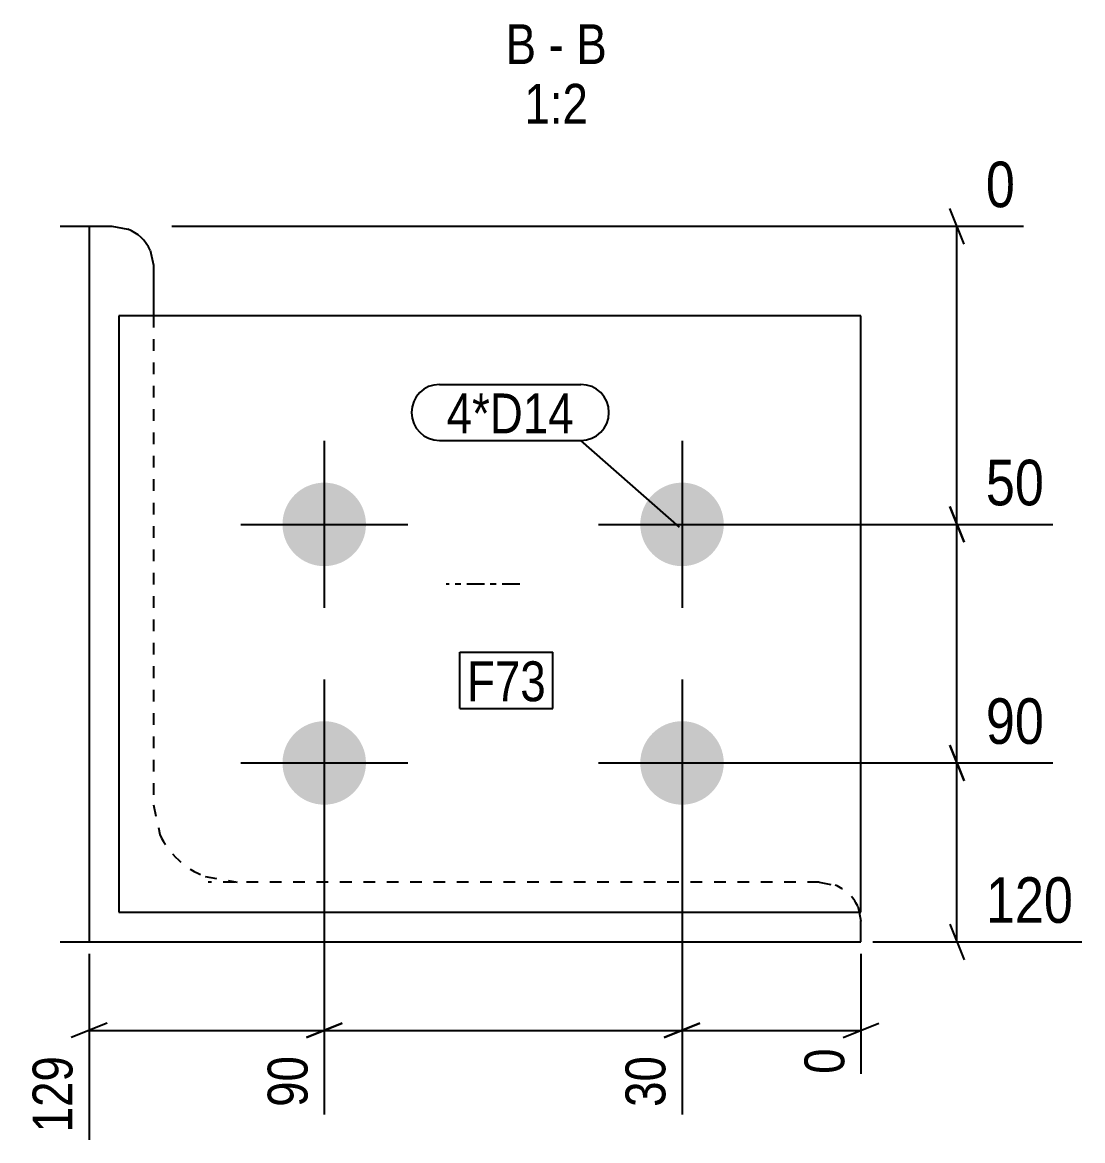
# Model space of a CAD drawing. Header units: millimetres. Extents: x 12 to 29904, y 3 to 860.
# Drawn here: x 29726.1 to 29903.8, y 4.7 to 192.2 of the extents above; entities that cross this region are included whole.
import ezdxf

# ---------------------------------------------------------------- set-up
doc = ezdxf.new("R2010")
doc.units = ezdxf.units.MM
doc.linetypes.add('DXK_LINE_DOT2', pattern=[3.9198, 1.9599, -1.9599])
doc.linetypes.add('DXK_LINE_DOT3', pattern=[5.9187, 2.979, -0.9799, 0.9799, -0.9799])
for name, color, linetype in [('MÅLSÆTNING', 7, 'Continuous'), ('STÅL', 7, 'Continuous'), ('TEKST', 7, 'Continuous')]:
    doc.layers.add(name, color=color, linetype=linetype)
doc.styles.add('Arial Narrow', font='ARIALN.TTF', dxfattribs={"height": 0.2})

msp = doc.modelspace()

# ---------------------------------------------------------------- hatches: boundary and pattern name
at = {"layer": 'STÅL', "linetype": 'Continuous'}
for points in [[(29776.67, 115.01, -1), (29776.67, 101.01, -1)], [(29836.67, 115.01, -1), (29836.67, 101.01, -1)], [(29776.67, 75.01, -1), (29776.67, 61.01, -1)], [(29836.67, 75.01, -1), (29836.67, 61.01, -1)]]:
    msp.add_hatch(color=96, dxfattribs=at).paths.add_polyline_path(points)

# ---------------------------------------------------------------- linework, layer by layer
at = {"layer": 'MÅLSÆTNING', "color": 7, "linetype": 'Continuous'}
for p, q in [((29883.96, 155), (29881.56, 161)), ((29751.12, 158), (29893.95, 158)), ((29882.76, 108.01), (29882.76, 158)), ((29881.56, 111.01), (29883.96, 105.01)), ((29883.96, 105.01), (29881.56, 111.01)), ((29838.67, 108.01), (29898.83, 108.01)), ((29838.67, 108.01), (29898.83, 108.01)), ((29882.76, 68.01), (29882.76, 108.01)), ((29881.56, 71.01), (29883.96, 65.01)), ((29883.96, 65.01), (29881.56, 71.01)), ((29838.67, 68.01), (29898.83, 68.01)), ((29838.67, 68.01), (29898.83, 68.01)), ((29882.76, 38), (29882.76, 68.01)), ((29776.67, 66.01), (29776.67, 9.07)), ((29776.67, 66.01), (29776.67, 9.07)), ((29836.67, 66.01), (29836.67, 9.07)), ((29836.67, 66.01), (29836.67, 9.07)), ((29881.56, 41), (29883.96, 35)), ((29868.68, 38), (29903.7, 38)), ((29737.25, 36), (29737.25, 4.8)), ((29866.68, 36), (29866.68, 15.88)), ((29740.25, 24.35), (29734.25, 21.95)), ((29737.25, 23.15), (29776.67, 23.15)), ((29779.67, 24.35), (29773.67, 21.95)), ((29773.67, 21.95), (29779.67, 24.35)), ((29776.67, 23.15), (29836.67, 23.15)), ((29833.67, 21.95), (29839.67, 24.35)), ((29839.67, 24.35), (29833.67, 21.95)), ((29836.67, 23.15), (29866.68, 23.15)), ((29863.68, 21.95), (29869.68, 24.35))]:
    msp.add_line(p, q, dxfattribs=at)
at = {"layer": 'STÅL', "color": 2, "linetype": 'Continuous'}
for p, q in [((29732.4, 158), (29741.03, 158)), ((29737.25, 158), (29737.25, 38)), ((29741.03, 158), (29743.71, 157.5)), ((29747.5, 153.98), (29748.04, 151.5)), ((29748.04, 151.5), (29748.04, 143.01)), ((29742.25, 143.01), (29742.25, 43.01)), ((29866.67, 143.01), (29742.25, 143.01)), ((29866.67, 43.01), (29866.67, 143.01)), ((29742.25, 43.01), (29866.67, 43.01)), ((29866.35, 43.01), (29866.68, 41.5)), ((29866.68, 38), (29866.68, 41.5)), ((29732.4, 38), (29866.68, 38))]:
    msp.add_line(p, q, dxfattribs=at)
at = {"layer": 'STÅL', "color": 7, "linetype": 'DXK_LINE_DOT2'}
for p, q in [((29748.04, 143.01), (29748.04, 61)), ((29748.04, 61), (29749.1, 56.02)), ((29756.69, 48.98), (29762.06, 48)), ((29859.67, 48), (29757.21, 48)), ((29859.67, 48), (29862.35, 47.5)), ((29866.14, 43.98), (29866.35, 43.01))]:
    msp.add_line(p, q, dxfattribs=at)
at = {"layer": 'STÅL', "color": 96, "linetype": 'Continuous'}
for p, q in [((29776.67, 122.01), (29776.67, 94.01)), ((29836.67, 122.01), (29836.67, 94.01)), ((29762.67, 108.01), (29790.67, 108.01)), ((29822.67, 108.01), (29850.67, 108.01)), ((29776.67, 82.01), (29776.67, 54.01)), ((29836.67, 82.01), (29836.67, 54.01)), ((29762.67, 68.01), (29790.67, 68.01)), ((29822.67, 68.01), (29850.67, 68.01))]:
    msp.add_line(p, q, dxfattribs=at)
at = {"layer": 'STÅL', "color": 7, "linetype": 'DXK_LINE_DOT3'}
msp.add_line((29809.46, 98), (29797.11, 98), dxfattribs=at)
at = {"layer": 'STÅL', "color": 2, "linetype": 'Continuous'}
msp.add_arc((29741.35, 151.15), 6.78, 24.7218, 69.6062, dxfattribs=at)
at = {"layer": 'STÅL', "color": 7, "linetype": 'DXK_LINE_DOT2'}
for centre, radius, start, end in [((29761.42, 61.69), 13.55, 204.7218, 249.6062), ((29859.99, 41.15), 6.78, 24.7218, 69.6062)]:
    msp.add_arc(centre, radius, start, end, dxfattribs=at)
at = {"layer": 'TEKST', "color": 7, "linetype": 'Continuous'}
for p, q in [((29796.01, 131.48), (29819.72, 131.48)), ((29796.01, 122.08), (29819.72, 122.08)), ((29836.27, 107.53), (29819.72, 122.08)), ((29799.42, 86.56), (29815.03, 86.56)), ((29799.42, 77.16), (29799.42, 86.56)), ((29815.03, 77.16), (29815.03, 86.56)), ((29799.42, 77.16), (29815.03, 77.16))]:
    msp.add_line(p, q, dxfattribs=at)
for centre, start, end in [((29796.01, 126.78), 90, 270), ((29819.72, 126.78), 270, 90)]:
    msp.add_arc(centre, 4.7, start, end, dxfattribs=at)

# ---------------------------------------------------------------- wipeouts: each hides what was drawn before it
at = {"color": 0, "linetype": 'Continuous'}
for points, layer in [([(29894.1, 159.6), (29894.1, 170.8), (29886.02, 170.8), (29886.02, 159.6)], 'MÅLSÆTNING'), ([(29898.97, 109.61), (29898.97, 120.81), (29886.02, 120.81), (29886.02, 109.61)], 'MÅLSÆTNING'), ([(29898.97, 69.61), (29898.97, 80.81), (29886.02, 80.81), (29886.02, 69.61)], 'MÅLSÆTNING'), ([(29903.85, 39.6), (29903.85, 50.8), (29886.02, 50.8), (29886.02, 39.6)], 'MÅLSÆTNING'), ([(29735.85, 20.27), (29726.05, 20.27), (29726.05, 4.67), (29735.85, 4.67)], 'MÅLSÆTNING'), ([(29775.27, 20.27), (29765.47, 20.27), (29765.47, 8.94), (29775.27, 8.94)], 'MÅLSÆTNING'), ([(29835.27, 20.27), (29825.47, 20.27), (29825.47, 8.94), (29835.27, 8.94)], 'MÅLSÆTNING'), ([(29812.2, 185.2), (29812.2, 192.2), (29807.09, 192.2), (29807.09, 185.2)], 'TEKST'), ([(29816.85, 185.2), (29816.85, 192.2), (29814.3, 192.2), (29814.3, 185.2)], 'TEKST'), ([(29824.07, 185.2), (29824.07, 192.2), (29818.95, 192.2), (29818.95, 185.2)], 'TEKST'), ([(29820.91, 175.2), (29820.91, 182.2), (29810.24, 182.2), (29810.24, 175.2)], 'TEKST')]:
    msp.add_wipeout(points, dxfattribs=at).dxf.layer = layer
at = {"color": 0}
for points in [[(29818.52, 123.28), (29818.52, 130.28), (29797.21, 130.28), (29797.21, 123.28)], [(29813.83, 78.36), (29813.83, 85.36), (29800.62, 85.36), (29800.62, 78.36)]]:
    msp.add_wipeout(points, dxfattribs=at).dxf.layer = 'TEKST'

# ---------------------------------------------------------------- next in the draw order: texts
at = {"layer": 'MÅLSÆTNING', "color": 3, "linetype": 'Continuous', "style": 'Arial Narrow'}
for s, height, p in [('0', 7.64, (29887.62, 161.2)), ('50', 7.635, (29887.62, 111.21)), ('90', 7.635, (29887.62, 71.21)), ('120', 7.635, (29887.62, 41.2))]:
    msp.add_text(s, height=height, dxfattribs=at).set_placement(p)
for s, p in [('129', (29734.45, 6.07)), ('90', (29773.87, 10.34)), ('30', (29833.87, 10.34))]:
    msp.add_text(s, height=6.681, rotation=90.0002, dxfattribs=at).set_placement(p)
at = {"layer": 'TEKST', "color": 3, "linetype": 'Continuous', "style": 'Arial Narrow'}
for s, height, p in [('B', 6.68, (29807.09, 185.2)), ('B', 6.68, (29818.95, 185.2)), ('-', 6.68, (29814.3, 185.2)), ('1:2', 6.681, (29810.24, 175.2))]:
    msp.add_text(s, height=height, dxfattribs=at).set_placement(p)

# ---------------------------------------------------------------- next in the draw order: wipeouts: each hides what was drawn before it
at = {"color": 0, "linetype": 'Continuous'}
msp.add_wipeout([(29865.28, 21.55), (29855.48, 21.55), (29855.48, 14.48), (29865.28, 14.48)], dxfattribs=at).dxf.layer = 'MÅLSÆTNING'
at = {"color": 0}
for points in [[(29818.52, 123.28), (29818.52, 130.28), (29797.21, 130.28), (29797.21, 123.28)], [(29813.83, 78.36), (29813.83, 85.36), (29800.62, 85.36), (29800.62, 78.36)]]:
    msp.add_wipeout(points, dxfattribs=at).dxf.layer = 'TEKST'

# ---------------------------------------------------------------- next in the draw order: texts
at = {"layer": 'MÅLSÆTNING', "color": 3, "linetype": 'Continuous', "style": 'Arial Narrow'}
msp.add_text('0', height=6.68, rotation=90.0002, dxfattribs=at).set_placement((29863.88, 15.88))
at = {"layer": 'TEKST', "color": 3, "style": 'Arial Narrow'}
for s, p in [('4*D14', (29797.21, 123.28)), ('F73', (29800.62, 78.36))]:
    msp.add_text(s, height=6.681, dxfattribs=at).set_placement(p)

doc.saveas('drawing.dxf')
